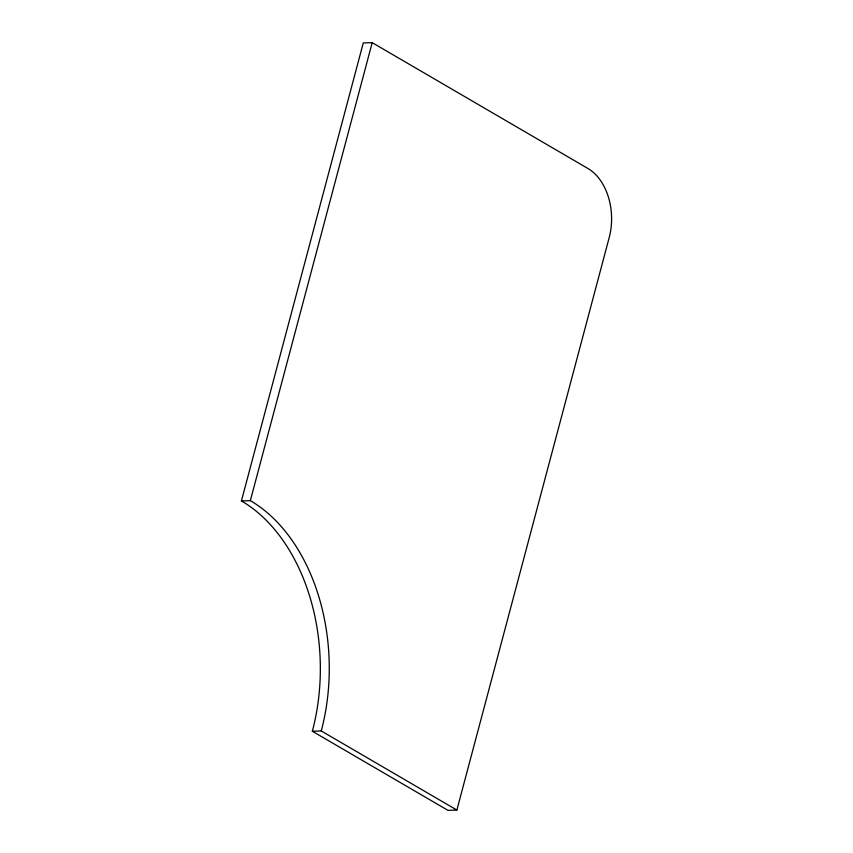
<?xml version="1.0" encoding="UTF-8"?>
<svg xmlns="http://www.w3.org/2000/svg" width="853" height="853" viewBox="0 0 853 853"><rect width="100%" height="100%" fill="white"/><g stroke="black" fill="none" stroke-linecap="round" stroke-linejoin="round"><path stroke-width="1.28" d="M241.42 500.924L363.282 42.938L372.207 42.65L587.92 168.478A53.014 36.711 88.2 0 1 609.202 237.582L456.867 810.062L447.953 810.35L312.337 731.245A176.71 122.374 88.2 0 0 241.42 500.924L250.345 500.636L372.207 42.65M312.337 731.245L321.261 730.957L456.867 810.062M250.345 500.636A176.71 122.374 88.2 0 1 321.261 730.957"/></g></svg>
